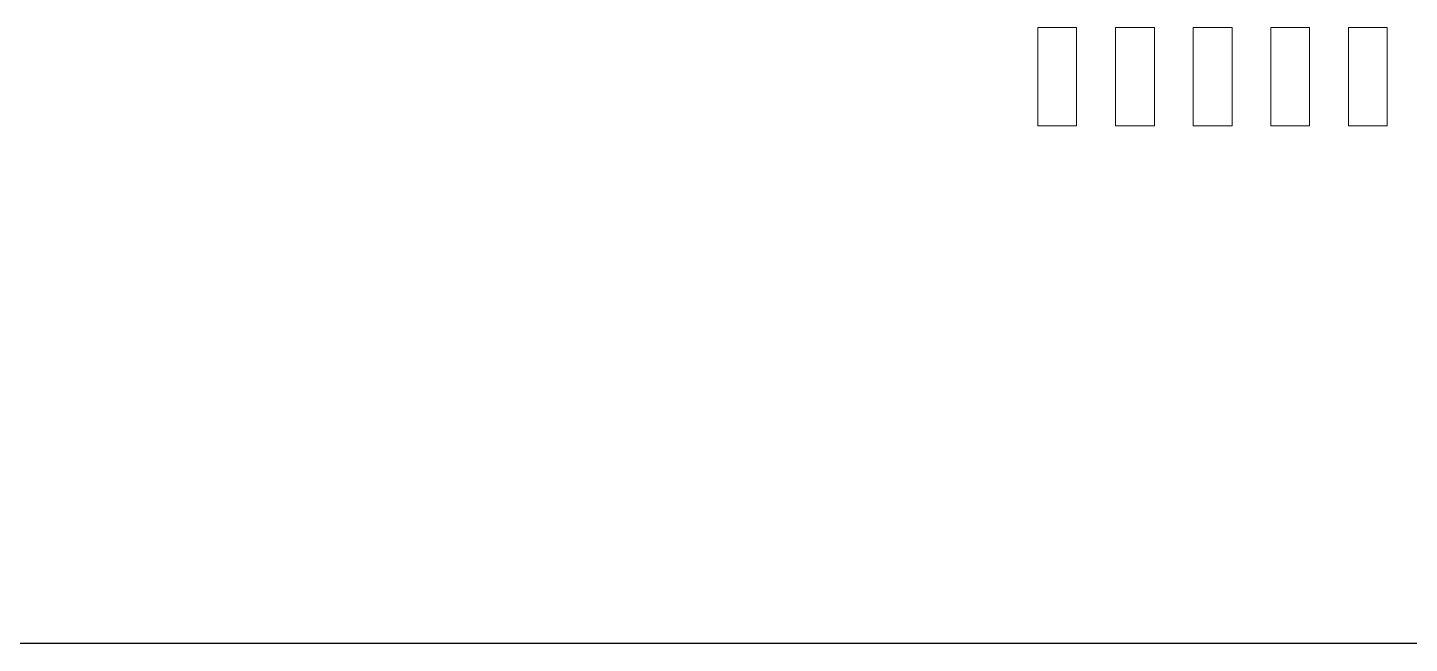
# Model space of a CAD drawing. Header units: inches. Extents: x 70 to 970, y -386 to 214.
# Drawn here: x 357.8 to 411.1, y 102.3 to 126.1 of the extents above; entities that cross this region are included whole.
import ezdxf

# ---------------------------------------------------------------- set-up
doc = ezdxf.new("R2010")
doc.units = ezdxf.units.IN
doc.header["$MEASUREMENT"] = 0

msp = doc.modelspace()

# ---------------------------------------------------------------- linework, layer by layer
at = {"color": 1, "lineweight": 0}
for p, q in [((398.288, 126.144), (396.788, 126.144)), ((396.788, 126.144), (396.788, 122.344)), ((398.288, 126.144), (396.788, 126.144)), ((396.788, 126.144), (396.788, 122.344)), ((398.288, 122.344), (398.288, 126.144)), ((398.288, 122.344), (398.288, 126.144)), ((401.288, 126.144), (399.788, 126.144)), ((399.788, 126.144), (399.788, 122.344)), ((401.288, 126.144), (399.788, 126.144)), ((399.788, 126.144), (399.788, 122.344)), ((401.288, 122.344), (401.288, 126.144)), ((401.288, 122.344), (401.288, 126.144)), ((404.288, 126.144), (402.788, 126.144)), ((402.788, 126.144), (402.788, 122.344)), ((404.288, 126.144), (402.788, 126.144)), ((402.788, 126.144), (402.788, 122.344)), ((404.288, 122.344), (404.288, 126.144)), ((404.288, 122.344), (404.288, 126.144)), ((407.287, 126.144), (405.787, 126.144)), ((405.787, 126.144), (405.787, 122.344)), ((407.287, 126.144), (405.787, 126.144)), ((405.787, 126.144), (405.787, 122.344)), ((407.287, 122.344), (407.287, 126.144)), ((407.287, 122.344), (407.287, 126.144)), ((410.287, 126.144), (408.787, 126.144)), ((408.787, 126.144), (408.787, 122.344)), ((410.287, 126.144), (408.787, 126.144)), ((408.787, 126.144), (408.787, 122.344)), ((410.287, 122.344), (410.287, 126.144)), ((410.287, 122.344), (410.287, 126.144)), ((396.788, 122.344), (398.288, 122.344)), ((396.788, 122.344), (398.288, 122.344)), ((399.788, 122.344), (401.288, 122.344)), ((399.788, 122.344), (401.288, 122.344)), ((402.788, 122.344), (404.288, 122.344)), ((402.788, 122.344), (404.288, 122.344)), ((405.787, 122.344), (407.287, 122.344)), ((405.787, 122.344), (407.287, 122.344)), ((408.787, 122.344), (410.287, 122.344)), ((408.787, 122.344), (410.287, 122.344))]:
    msp.add_line(p, q, dxfattribs=at)
at = {"color": 4}
msp.add_line((956.601, 102.344), (116.601, 102.344), dxfattribs=at)

doc.saveas('drawing.dxf')
